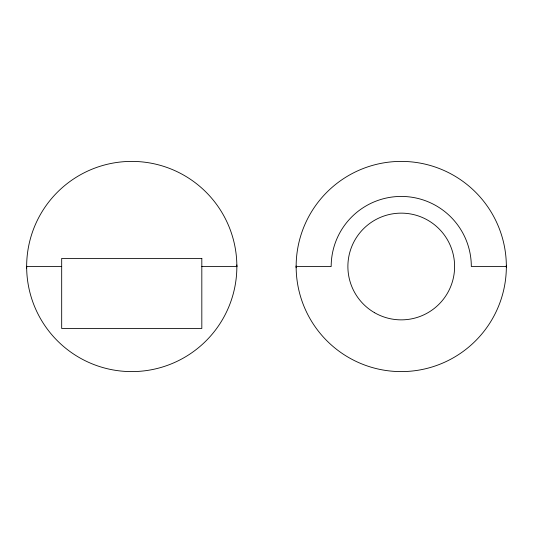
<?xml version="1.0" encoding="UTF-8"?>
<svg xmlns="http://www.w3.org/2000/svg" width="533" height="533" viewBox="0 0 533 533"><rect width="100%" height="100%" fill="white"/><g stroke="black" fill="none" stroke-linecap="round" stroke-linejoin="round"><path stroke-width="0.8" d="M26.65 266.5L61.681 266.5M201.82 266.5L236.852 266.5M296.148 266.5L331.18 266.5L331.18 266A70.07 70.07 0 0 1 401.136 196.43A70.07 70.07 0 0 1 471.312 265.774L471.312 266.5L506.35 266.5M236.845 264.941L236.859 266.773A105.101 105.101 0 0 1 78.964 357.383A105.101 105.101 0 0 1 79.437 175.344A105.101 105.101 0 0 1 236.859 266.773M26.65 266.227L26.663 268.059M506.343 265.227L506.35 267.066A105.101 105.101 0 0 1 348.209 357.237A105.101 105.101 0 0 1 349.188 175.197A105.101 105.101 0 0 1 506.35 267.066M296.148 265.934L296.155 267.773M201.82 258.418L61.681 258.418L61.681 328.481L201.82 328.481L201.82 258.418M374.566 312.711A53.36 53.36 0 0 0 454.609 266.5A53.36 53.36 0 0 0 374.566 220.289A53.36 53.36 0 0 0 374.566 312.711"/></g></svg>
